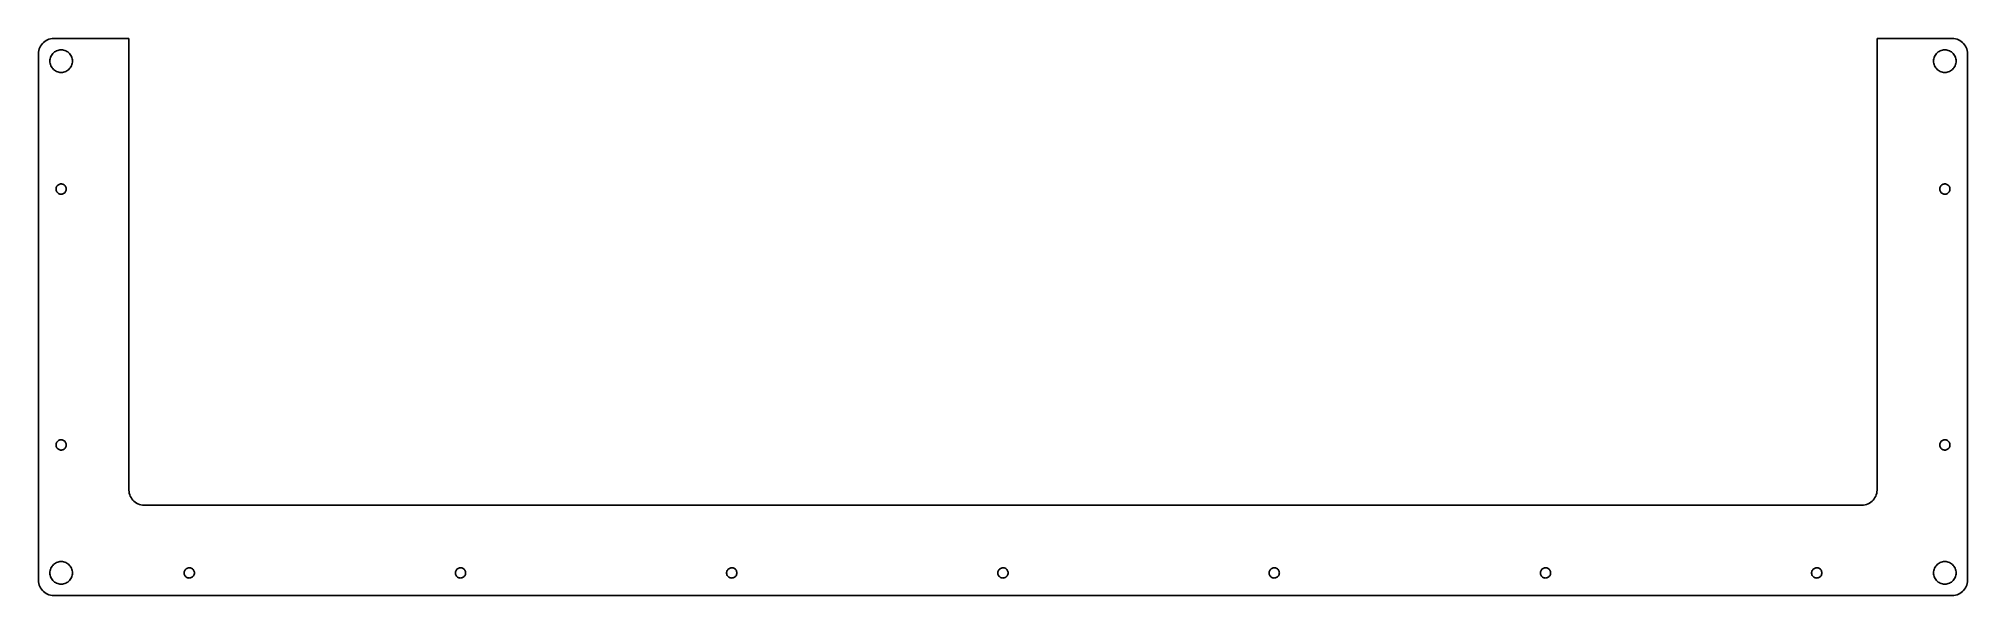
# Model space of a CAD drawing. Header units: metres. Extents: x -320 to 320, y -92 to 92.
import ezdxf

# ---------------------------------------------------------------- set-up
doc = ezdxf.new("R2010")
doc.units = ezdxf.units.M

msp = doc.modelspace()

# ---------------------------------------------------------------- linework, layer by layer
for p, q in [((-319.33, 90), (-319.568, 89.5337)), ((-319.045, 90.4389), (-319.33, 90)), ((-318.716, 90.8457), (-319.045, 90.4389)), ((-318.346, 91.2157), (-318.716, 90.8457)), ((-317.939, 91.5451), (-318.346, 91.2157)), ((-317.5, 91.8301), (-317.939, 91.5451)), ((-317.034, 92.0677), (-317.5, 91.8301)), ((-316.545, 92.2553), (-317.034, 92.0677)), ((-316.04, 92.3907), (-316.545, 92.2553)), ((-315.523, 92.4726), (-316.04, 92.3907)), ((-315, 92.5), (-315.523, 92.4726)), ((-290, 92.5), (-315, 92.5)), ((-290, -57.5), (-290, 92.5)), ((315, 92.5), (290, 92.5)), ((290, 92.5), (290, -57.5)), ((315.523, 92.4726), (315, 92.5)), ((316.04, 92.3907), (315.523, 92.4726)), ((316.545, 92.2553), (316.04, 92.3907)), ((317.034, 92.0677), (316.545, 92.2553)), ((317.5, 91.8301), (317.034, 92.0677)), ((317.939, 91.5451), (317.5, 91.8301)), ((318.346, 91.2157), (317.939, 91.5451)), ((318.716, 90.8457), (318.346, 91.2157)), ((319.045, 90.4389), (318.716, 90.8457)), ((319.33, 90), (319.045, 90.4389)), ((319.568, 89.5337), (319.33, 90)), ((-319.973, 88.0226), (-320, 87.5)), ((-320, 87.5), (-320, -87.5)), ((-319.891, 88.5396), (-319.973, 88.0226)), ((-319.755, 89.0451), (-319.891, 88.5396)), ((-319.568, 89.5337), (-319.755, 89.0451)), ((-316.25, 85), (-316.229, 85.392)), ((-316.229, 84.608), (-316.25, 85)), ((-316.229, 85.392), (-316.168, 85.7797)), ((-316.168, 84.2203), (-316.229, 84.608)), ((-316.168, 85.7797), (-316.066, 86.1588)), ((-316.066, 83.8412), (-316.168, 84.2203)), ((-316.066, 86.1588), (-315.926, 86.5253)), ((-315.926, 83.4747), (-316.066, 83.8412)), ((-315.926, 86.5253), (-315.748, 86.875)), ((-315.748, 83.125), (-315.926, 83.4747)), ((-315.748, 86.875), (-315.534, 87.2042)), ((-315.534, 87.2042), (-315.287, 87.5092)), ((-315.287, 87.5092), (-315.009, 87.7868)), ((-315.009, 87.7868), (-314.704, 88.0338)), ((-314.704, 88.0338), (-314.375, 88.2476)), ((-314.375, 88.2476), (-314.025, 88.4258)), ((-314.025, 88.4258), (-313.659, 88.5665)), ((-313.659, 88.5665), (-313.28, 88.668)), ((-313.28, 88.668), (-312.892, 88.7294)), ((-312.892, 88.7294), (-312.5, 88.75)), ((-312.5, 88.75), (-312.108, 88.7294)), ((-312.108, 88.7294), (-311.72, 88.668)), ((-311.72, 88.668), (-311.341, 88.5665)), ((-311.341, 88.5665), (-310.975, 88.4258)), ((-310.975, 88.4258), (-310.625, 88.2476)), ((-310.625, 88.2476), (-310.296, 88.0338)), ((-310.296, 88.0338), (-309.991, 87.7868)), ((-309.991, 87.7868), (-309.713, 87.5092)), ((-309.713, 87.5092), (-309.466, 87.2042)), ((-309.466, 87.2042), (-309.252, 86.875)), ((-309.252, 86.875), (-309.074, 86.5253)), ((-309.074, 83.4747), (-309.252, 83.125)), ((-309.074, 86.5253), (-308.934, 86.1588)), ((-308.934, 83.8412), (-309.074, 83.4747)), ((-308.934, 86.1588), (-308.832, 85.7797)), ((-308.832, 84.2203), (-308.934, 83.8412)), ((-308.832, 85.7797), (-308.771, 85.392)), ((-308.771, 84.608), (-308.832, 84.2203)), ((-308.771, 85.392), (-308.75, 85)), ((-308.75, 85), (-308.771, 84.608)), ((308.75, 85), (308.771, 85.392)), ((308.771, 84.608), (308.75, 85)), ((308.771, 85.392), (308.832, 85.7797)), ((308.832, 84.2203), (308.771, 84.608)), ((308.832, 85.7797), (308.934, 86.1588)), ((308.934, 83.8412), (308.832, 84.2203)), ((308.934, 86.1588), (309.074, 86.5253)), ((309.074, 83.4747), (308.934, 83.8412)), ((309.074, 86.5253), (309.252, 86.875)), ((309.252, 83.125), (309.074, 83.4747)), ((309.252, 86.875), (309.466, 87.2042)), ((309.466, 87.2042), (309.713, 87.5092)), ((309.713, 87.5092), (309.991, 87.7868)), ((309.991, 87.7868), (310.296, 88.0338)), ((310.296, 88.0338), (310.625, 88.2476)), ((310.625, 88.2476), (310.975, 88.4258)), ((310.975, 88.4258), (311.341, 88.5665)), ((311.341, 88.5665), (311.72, 88.668)), ((311.72, 88.668), (312.108, 88.7294)), ((312.108, 88.7294), (312.5, 88.75)), ((312.5, 88.75), (312.892, 88.7294)), ((312.892, 88.7294), (313.28, 88.668)), ((313.28, 88.668), (313.659, 88.5665)), ((313.659, 88.5665), (314.025, 88.4258)), ((314.025, 88.4258), (314.375, 88.2476)), ((314.375, 88.2476), (314.704, 88.0338)), ((314.704, 88.0338), (315.009, 87.7868)), ((315.009, 87.7868), (315.287, 87.5092)), ((315.287, 87.5092), (315.534, 87.2042)), ((315.534, 87.2042), (315.748, 86.875)), ((315.748, 86.875), (315.926, 86.5253)), ((315.926, 83.4747), (315.748, 83.125)), ((315.926, 86.5253), (316.066, 86.1588)), ((316.066, 83.8412), (315.926, 83.4747)), ((316.066, 86.1588), (316.168, 85.7797)), ((316.168, 84.2203), (316.066, 83.8412)), ((316.168, 85.7797), (316.229, 85.392)), ((316.229, 84.608), (316.168, 84.2203)), ((316.229, 85.392), (316.25, 85)), ((316.25, 85), (316.229, 84.608)), ((319.755, 89.0451), (319.568, 89.5337)), ((319.891, 88.5396), (319.755, 89.0451)), ((319.973, 88.0226), (319.891, 88.5396)), ((320, 87.5), (319.973, 88.0226)), ((320, -87.5), (320, 87.5)), ((-315.534, 82.7958), (-315.748, 83.125)), ((-315.287, 82.4908), (-315.534, 82.7958)), ((-315.009, 82.2132), (-315.287, 82.4908)), ((-314.704, 81.9662), (-315.009, 82.2132)), ((-314.375, 81.7524), (-314.704, 81.9662)), ((-314.025, 81.5742), (-314.375, 81.7524)), ((-313.659, 81.4335), (-314.025, 81.5742)), ((-313.28, 81.3319), (-313.659, 81.4335)), ((-312.892, 81.2705), (-313.28, 81.3319)), ((-312.5, 81.25), (-312.892, 81.2705)), ((-312.108, 81.2705), (-312.5, 81.25)), ((-311.72, 81.3319), (-312.108, 81.2705)), ((-311.341, 81.4335), (-311.72, 81.3319)), ((-310.975, 81.5742), (-311.341, 81.4335)), ((-310.625, 81.7524), (-310.975, 81.5742)), ((-310.296, 81.9662), (-310.625, 81.7524)), ((-309.991, 82.2132), (-310.296, 81.9662)), ((-309.713, 82.4908), (-309.991, 82.2132)), ((-309.466, 82.7958), (-309.713, 82.4908)), ((-309.252, 83.125), (-309.466, 82.7958)), ((309.466, 82.7958), (309.252, 83.125)), ((309.713, 82.4908), (309.466, 82.7958)), ((309.991, 82.2132), (309.713, 82.4908)), ((310.296, 81.9662), (309.991, 82.2132)), ((310.625, 81.7524), (310.296, 81.9662)), ((310.975, 81.5742), (310.625, 81.7524)), ((311.341, 81.4335), (310.975, 81.5742)), ((311.72, 81.3319), (311.341, 81.4335)), ((312.108, 81.2705), (311.72, 81.3319)), ((312.5, 81.25), (312.108, 81.2705)), ((312.892, 81.2705), (312.5, 81.25)), ((313.28, 81.3319), (312.892, 81.2705)), ((313.659, 81.4335), (313.28, 81.3319)), ((314.025, 81.5742), (313.659, 81.4335)), ((314.375, 81.7524), (314.025, 81.5742)), ((314.704, 81.9662), (314.375, 81.7524)), ((315.009, 82.2132), (314.704, 81.9662)), ((315.287, 82.4908), (315.009, 82.2132)), ((315.534, 82.7958), (315.287, 82.4908)), ((315.748, 83.125), (315.534, 82.7958)), ((-314.2, 42.5), (-314.182, 42.7475)), ((-314.182, 42.2525), (-314.2, 42.5)), ((-314.182, 42.7475), (-314.128, 42.9898)), ((-314.128, 42.0102), (-314.182, 42.2525)), ((-314.128, 42.9898), (-314.039, 43.2216)), ((-314.039, 41.7784), (-314.128, 42.0102)), ((-314.039, 43.2216), (-313.918, 43.438)), ((-313.918, 41.562), (-314.039, 41.7784)), ((-313.918, 43.438), (-313.766, 43.6344)), ((-313.766, 41.3656), (-313.918, 41.562)), ((-313.766, 43.6344), (-313.587, 43.8067)), ((-313.587, 41.1933), (-313.766, 41.3656)), ((-313.587, 43.8067), (-313.386, 43.9511)), ((-313.386, 41.0489), (-313.587, 41.1933)), ((-313.386, 43.9511), (-313.165, 44.0646)), ((-313.165, 40.9354), (-313.386, 41.0489)), ((-313.165, 44.0646), (-312.93, 44.1447)), ((-312.93, 40.8553), (-313.165, 40.9354)), ((-312.93, 44.1447), (-312.686, 44.1898)), ((-312.686, 40.8102), (-312.93, 40.8553)), ((-312.686, 44.1898), (-312.438, 44.1989)), ((-312.438, 40.8011), (-312.686, 40.8102)), ((-312.438, 44.1989), (-312.191, 44.1717)), ((-312.191, 40.8283), (-312.438, 40.8011)), ((-312.191, 44.1717), (-311.951, 44.1089)), ((-311.951, 40.8911), (-312.191, 40.8283)), ((-311.951, 44.1089), (-311.723, 44.0119)), ((-311.723, 40.9881), (-311.951, 40.8911)), ((-311.723, 44.0119), (-311.511, 43.8826)), ((-311.511, 41.1174), (-311.723, 40.9881)), ((-311.511, 43.8826), (-311.32, 43.7238)), ((-311.32, 41.2762), (-311.511, 41.1174)), ((-311.32, 43.7238), (-311.154, 43.539)), ((-311.154, 41.461), (-311.32, 41.2762)), ((-311.154, 43.539), (-311.018, 43.332)), ((-311.018, 41.668), (-311.154, 41.461)), ((-311.018, 43.332), (-310.912, 43.1073)), ((-310.912, 41.8927), (-311.018, 41.668)), ((-310.912, 43.1073), (-310.841, 42.8696)), ((-310.841, 42.1304), (-310.912, 41.8927)), ((-310.841, 42.8696), (-310.805, 42.6241)), ((-310.805, 42.3759), (-310.841, 42.1304)), ((-310.805, 42.6241), (-310.805, 42.3759)), ((310.805, 42.6241), (310.841, 42.8696)), ((310.805, 42.3759), (310.805, 42.6241)), ((310.841, 42.1304), (310.805, 42.3759)), ((310.841, 42.8696), (310.912, 43.1073)), ((310.912, 41.8927), (310.841, 42.1304)), ((310.912, 43.1073), (311.018, 43.332)), ((311.018, 41.668), (310.912, 41.8927)), ((311.018, 43.332), (311.154, 43.539)), ((311.154, 41.461), (311.018, 41.668)), ((311.154, 43.539), (311.32, 43.7238)), ((311.32, 41.2762), (311.154, 41.461)), ((311.32, 43.7238), (311.511, 43.8826)), ((311.511, 41.1174), (311.32, 41.2762)), ((311.511, 43.8826), (311.723, 44.0119)), ((311.723, 40.9881), (311.511, 41.1174)), ((311.723, 44.0119), (311.951, 44.1089)), ((311.951, 40.8911), (311.723, 40.9881)), ((311.951, 44.1089), (312.191, 44.1717)), ((312.191, 40.8283), (311.951, 40.8911)), ((312.191, 44.1717), (312.438, 44.1989)), ((312.438, 40.8011), (312.191, 40.8283)), ((312.438, 44.1989), (312.686, 44.1898)), ((312.686, 40.8102), (312.438, 40.8011)), ((312.686, 44.1898), (312.93, 44.1447)), ((312.93, 40.8553), (312.686, 40.8102)), ((312.93, 44.1447), (313.165, 44.0646)), ((313.165, 40.9354), (312.93, 40.8553)), ((313.165, 44.0646), (313.386, 43.9511)), ((313.386, 41.0489), (313.165, 40.9354)), ((313.386, 43.9511), (313.587, 43.8067)), ((313.587, 41.1933), (313.386, 41.0489)), ((313.587, 43.8067), (313.766, 43.6344)), ((313.766, 41.3656), (313.587, 41.1933)), ((313.766, 43.6344), (313.918, 43.438)), ((313.918, 41.562), (313.766, 41.3656)), ((313.918, 43.438), (314.039, 43.2216)), ((314.039, 41.7784), (313.918, 41.562)), ((314.039, 43.2216), (314.128, 42.9898)), ((314.128, 42.0102), (314.039, 41.7784)), ((314.128, 42.9898), (314.182, 42.7475)), ((314.182, 42.2525), (314.128, 42.0102)), ((314.182, 42.7475), (314.2, 42.5)), ((314.2, 42.5), (314.182, 42.2525)), ((-314.2, -42.5), (-314.182, -42.2525)), ((-314.182, -42.7475), (-314.2, -42.5)), ((-314.182, -42.2525), (-314.128, -42.0102)), ((-314.128, -42.9898), (-314.182, -42.7475)), ((-314.128, -42.0102), (-314.039, -41.7784)), ((-314.039, -43.2216), (-314.128, -42.9898)), ((-314.039, -41.7784), (-313.918, -41.562)), ((-313.918, -43.438), (-314.039, -43.2216)), ((-313.918, -41.562), (-313.766, -41.3656)), ((-313.766, -43.6344), (-313.918, -43.438)), ((-313.766, -41.3656), (-313.587, -41.1933)), ((-313.587, -43.8067), (-313.766, -43.6344)), ((-313.587, -41.1933), (-313.386, -41.0489)), ((-313.386, -43.9511), (-313.587, -43.8067)), ((-313.386, -41.0489), (-313.165, -40.9354)), ((-313.165, -44.0646), (-313.386, -43.9511)), ((-313.165, -40.9354), (-312.93, -40.8553)), ((-312.93, -44.1447), (-313.165, -44.0646)), ((-312.93, -40.8553), (-312.686, -40.8102)), ((-312.686, -44.1898), (-312.93, -44.1447)), ((-312.686, -40.8102), (-312.438, -40.8011)), ((-312.438, -44.1989), (-312.686, -44.1898)), ((-312.438, -40.8011), (-312.191, -40.8283)), ((-312.191, -44.1717), (-312.438, -44.1989)), ((-312.191, -40.8283), (-311.951, -40.8911)), ((-311.951, -44.1089), (-312.191, -44.1717)), ((-311.951, -40.8911), (-311.723, -40.9881)), ((-311.723, -44.0119), (-311.951, -44.1089)), ((-311.723, -40.9881), (-311.511, -41.1174)), ((-311.511, -43.8826), (-311.723, -44.0119)), ((-311.511, -41.1174), (-311.32, -41.2762)), ((-311.32, -43.7238), (-311.511, -43.8826)), ((-311.32, -41.2762), (-311.154, -41.461)), ((-311.154, -43.539), (-311.32, -43.7238)), ((-311.154, -41.461), (-311.018, -41.668)), ((-311.018, -43.332), (-311.154, -43.539)), ((-311.018, -41.668), (-310.912, -41.8927)), ((-310.912, -43.1073), (-311.018, -43.332)), ((-310.912, -41.8927), (-310.841, -42.1304)), ((-310.841, -42.8696), (-310.912, -43.1073)), ((-310.841, -42.1304), (-310.805, -42.3759)), ((-310.805, -42.6241), (-310.841, -42.8696)), ((-310.805, -42.3759), (-310.805, -42.6241)), ((310.805, -42.3759), (310.841, -42.1304)), ((310.805, -42.6241), (310.805, -42.3759)), ((310.841, -42.8696), (310.805, -42.6241)), ((310.841, -42.1304), (310.912, -41.8927)), ((310.912, -43.1073), (310.841, -42.8696)), ((310.912, -41.8927), (311.018, -41.668)), ((311.018, -43.332), (310.912, -43.1073)), ((311.018, -41.668), (311.154, -41.461)), ((311.154, -43.539), (311.018, -43.332)), ((311.154, -41.461), (311.32, -41.2762)), ((311.32, -43.7238), (311.154, -43.539)), ((311.32, -41.2762), (311.511, -41.1174)), ((311.511, -43.8826), (311.32, -43.7238)), ((311.511, -41.1174), (311.723, -40.9881)), ((311.723, -44.0119), (311.511, -43.8826)), ((311.723, -40.9881), (311.951, -40.8911)), ((311.951, -44.1089), (311.723, -44.0119)), ((311.951, -40.8911), (312.191, -40.8283)), ((312.191, -44.1717), (311.951, -44.1089)), ((312.191, -40.8283), (312.438, -40.8011)), ((312.438, -44.1989), (312.191, -44.1717)), ((312.438, -40.8011), (312.686, -40.8102)), ((312.686, -44.1898), (312.438, -44.1989)), ((312.686, -40.8102), (312.93, -40.8553)), ((312.93, -44.1447), (312.686, -44.1898)), ((312.93, -40.8553), (313.165, -40.9354)), ((313.165, -44.0646), (312.93, -44.1447)), ((313.165, -40.9354), (313.386, -41.0489)), ((313.386, -43.9511), (313.165, -44.0646)), ((313.386, -41.0489), (313.587, -41.1933)), ((313.587, -43.8067), (313.386, -43.9511)), ((313.587, -41.1933), (313.766, -41.3656)), ((313.766, -43.6344), (313.587, -43.8067)), ((313.766, -41.3656), (313.918, -41.562)), ((313.918, -43.438), (313.766, -43.6344)), ((313.918, -41.562), (314.039, -41.7784)), ((314.039, -43.2216), (313.918, -43.438)), ((314.039, -41.7784), (314.128, -42.0102)), ((314.128, -42.9898), (314.039, -43.2216)), ((314.128, -42.0102), (314.182, -42.2525)), ((314.182, -42.7475), (314.128, -42.9898)), ((314.182, -42.2525), (314.2, -42.5)), ((314.2, -42.5), (314.182, -42.7475)), ((-289.973, -58.0226), (-290, -57.5)), ((290, -57.5), (289.973, -58.0226)), ((-289.891, -58.5396), (-289.973, -58.0226)), ((-289.755, -59.0451), (-289.891, -58.5396)), ((-289.568, -59.5337), (-289.755, -59.0451)), ((-289.33, -60), (-289.568, -59.5337)), ((-289.045, -60.4389), (-289.33, -60)), ((-288.716, -60.8457), (-289.045, -60.4389)), ((-288.346, -61.2157), (-288.716, -60.8457)), ((-287.939, -61.5451), (-288.346, -61.2157)), ((-287.5, -61.8301), (-287.939, -61.5451)), ((-287.034, -62.0677), (-287.5, -61.8301)), ((-286.545, -62.2553), (-287.034, -62.0677)), ((-286.04, -62.3907), (-286.545, -62.2553)), ((-285.523, -62.4726), (-286.04, -62.3907)), ((-285, -62.5), (-285.523, -62.4726)), ((285, -62.5), (-285, -62.5)), ((285.523, -62.4726), (285, -62.5)), ((286.04, -62.3907), (285.523, -62.4726)), ((286.545, -62.2553), (286.04, -62.3907)), ((287.034, -62.0677), (286.545, -62.2553)), ((287.5, -61.8301), (287.034, -62.0677)), ((287.939, -61.5451), (287.5, -61.8301)), ((288.346, -61.2157), (287.939, -61.5451)), ((288.716, -60.8457), (288.346, -61.2157)), ((289.045, -60.4389), (288.716, -60.8457)), ((289.33, -60), (289.045, -60.4389)), ((289.568, -59.5337), (289.33, -60)), ((289.755, -59.0451), (289.568, -59.5337)), ((289.891, -58.5396), (289.755, -59.0451)), ((289.973, -58.0226), (289.891, -58.5396)), ((-315.926, -83.4747), (-315.748, -83.125)), ((-315.748, -83.125), (-315.534, -82.7958)), ((-315.534, -82.7958), (-315.287, -82.4908)), ((-315.287, -82.4908), (-315.009, -82.2132)), ((-315.009, -82.2132), (-314.704, -81.9662)), ((-314.704, -81.9662), (-314.375, -81.7524)), ((-314.375, -81.7524), (-314.025, -81.5742)), ((-314.025, -81.5742), (-313.659, -81.4335)), ((-313.659, -81.4335), (-313.28, -81.3319)), ((-313.28, -81.3319), (-312.892, -81.2705)), ((-312.892, -81.2705), (-312.5, -81.25)), ((-312.5, -81.25), (-312.108, -81.2705)), ((-312.108, -81.2705), (-311.72, -81.3319)), ((-311.72, -81.3319), (-311.341, -81.4335)), ((-311.341, -81.4335), (-310.975, -81.5742)), ((-310.975, -81.5742), (-310.625, -81.7524)), ((-310.625, -81.7524), (-310.296, -81.9662)), ((-310.296, -81.9662), (-309.991, -82.2132)), ((-309.991, -82.2132), (-309.713, -82.4908)), ((-309.713, -82.4908), (-309.466, -82.7958)), ((-309.466, -82.7958), (-309.252, -83.125)), ((-309.252, -83.125), (-309.074, -83.4747)), ((309.074, -83.4747), (309.252, -83.125)), ((309.252, -83.125), (309.466, -82.7958)), ((309.466, -82.7958), (309.713, -82.4908)), ((309.713, -82.4908), (309.991, -82.2132)), ((309.991, -82.2132), (310.296, -81.9662)), ((310.296, -81.9662), (310.625, -81.7524)), ((310.625, -81.7524), (310.975, -81.5742)), ((310.975, -81.5742), (311.341, -81.4335)), ((311.341, -81.4335), (311.72, -81.3319)), ((311.72, -81.3319), (312.108, -81.2705)), ((312.108, -81.2705), (312.5, -81.25)), ((312.5, -81.25), (312.892, -81.2705)), ((312.892, -81.2705), (313.28, -81.3319)), ((313.28, -81.3319), (313.659, -81.4335)), ((313.659, -81.4335), (314.025, -81.5742)), ((314.025, -81.5742), (314.375, -81.7524)), ((314.375, -81.7524), (314.704, -81.9662)), ((314.704, -81.9662), (315.009, -82.2132)), ((315.009, -82.2132), (315.287, -82.4908)), ((315.287, -82.4908), (315.534, -82.7958)), ((315.534, -82.7958), (315.748, -83.125)), ((315.748, -83.125), (315.926, -83.4747)), ((-320, -87.5), (-319.973, -88.0226)), ((-319.973, -88.0226), (-319.891, -88.5396)), ((-319.891, -88.5396), (-319.755, -89.0451)), ((-319.755, -89.0451), (-319.568, -89.5337)), ((-319.568, -89.5337), (-319.33, -90)), ((-316.25, -85), (-316.229, -84.608)), ((-316.229, -85.392), (-316.25, -85)), ((-316.229, -84.608), (-316.168, -84.2203)), ((-316.168, -85.7797), (-316.229, -85.392)), ((-316.168, -84.2203), (-316.066, -83.8412)), ((-316.066, -86.1588), (-316.168, -85.7797)), ((-316.066, -83.8412), (-315.926, -83.4747)), ((-315.926, -86.5253), (-316.066, -86.1588)), ((-315.748, -86.875), (-315.926, -86.5253)), ((-315.534, -87.2042), (-315.748, -86.875)), ((-315.287, -87.5092), (-315.534, -87.2042)), ((-315.009, -87.7868), (-315.287, -87.5092)), ((-314.704, -88.0338), (-315.009, -87.7868)), ((-314.375, -88.2476), (-314.704, -88.0338)), ((-314.025, -88.4258), (-314.375, -88.2476)), ((-313.659, -88.5665), (-314.025, -88.4258)), ((-313.28, -88.668), (-313.659, -88.5665)), ((-312.892, -88.7294), (-313.28, -88.668)), ((-312.5, -88.75), (-312.892, -88.7294)), ((-312.108, -88.7294), (-312.5, -88.75)), ((-311.72, -88.668), (-312.108, -88.7294)), ((-311.341, -88.5665), (-311.72, -88.668)), ((-310.975, -88.4258), (-311.341, -88.5665)), ((-310.625, -88.2476), (-310.975, -88.4258)), ((-310.296, -88.0338), (-310.625, -88.2476)), ((-309.991, -87.7868), (-310.296, -88.0338)), ((-309.713, -87.5092), (-309.991, -87.7868)), ((-309.466, -87.2042), (-309.713, -87.5092)), ((-309.252, -86.875), (-309.466, -87.2042)), ((-309.074, -86.5253), (-309.252, -86.875)), ((-309.074, -83.4747), (-308.934, -83.8412)), ((-308.934, -86.1588), (-309.074, -86.5253)), ((-308.934, -83.8412), (-308.832, -84.2203)), ((-308.832, -85.7797), (-308.934, -86.1588)), ((-308.832, -84.2203), (-308.771, -84.608)), ((-308.771, -85.392), (-308.832, -85.7797)), ((-308.771, -84.608), (-308.75, -85)), ((-308.75, -85), (-308.771, -85.392)), ((-271.695, -84.8759), (-271.659, -84.6304)), ((-271.695, -85.1241), (-271.695, -84.8759)), ((-271.659, -85.3696), (-271.695, -85.1241)), ((-271.659, -84.6304), (-271.588, -84.3927)), ((-271.588, -85.6073), (-271.659, -85.3696)), ((-271.588, -84.3927), (-271.482, -84.168)), ((-271.482, -85.832), (-271.588, -85.6073)), ((-271.482, -84.168), (-271.346, -83.961)), ((-271.346, -86.039), (-271.482, -85.832)), ((-271.346, -83.961), (-271.18, -83.7762)), ((-271.18, -86.2238), (-271.346, -86.039)), ((-271.18, -83.7762), (-270.989, -83.6174)), ((-270.989, -86.3826), (-271.18, -86.2238)), ((-270.989, -83.6174), (-270.777, -83.4881)), ((-270.777, -86.5119), (-270.989, -86.3826)), ((-270.777, -83.4881), (-270.549, -83.3911)), ((-270.549, -86.6089), (-270.777, -86.5119)), ((-270.549, -83.3911), (-270.309, -83.3283)), ((-270.309, -86.6717), (-270.549, -86.6089)), ((-270.309, -83.3283), (-270.062, -83.3011)), ((-270.062, -86.6989), (-270.309, -86.6717)), ((-270.062, -83.3011), (-269.814, -83.3102)), ((-269.814, -86.6898), (-270.062, -86.6989)), ((-269.814, -83.3102), (-269.57, -83.3553)), ((-269.57, -86.6447), (-269.814, -86.6898)), ((-269.57, -83.3553), (-269.335, -83.4354)), ((-269.335, -86.5646), (-269.57, -86.6447)), ((-269.335, -83.4354), (-269.114, -83.5489)), ((-269.114, -86.4511), (-269.335, -86.5646)), ((-269.114, -83.5489), (-268.913, -83.6933)), ((-268.913, -86.3067), (-269.114, -86.4511)), ((-268.913, -83.6933), (-268.734, -83.8656)), ((-268.734, -86.1344), (-268.913, -86.3067)), ((-268.734, -83.8656), (-268.582, -84.062)), ((-268.582, -85.938), (-268.734, -86.1344)), ((-268.582, -84.062), (-268.461, -84.2784)), ((-268.461, -85.7216), (-268.582, -85.938)), ((-268.461, -84.2784), (-268.372, -84.5102)), ((-268.372, -85.4898), (-268.461, -85.7216)), ((-268.372, -84.5102), (-268.318, -84.7525)), ((-268.318, -85.2475), (-268.372, -85.4898)), ((-268.318, -84.7525), (-268.3, -85)), ((-268.3, -85), (-268.318, -85.2475)), ((-181.695, -84.8759), (-181.659, -84.6304)), ((-181.695, -85.1241), (-181.695, -84.8759)), ((-181.659, -85.3696), (-181.695, -85.1241)), ((-181.659, -84.6304), (-181.588, -84.3927)), ((-181.588, -85.6073), (-181.659, -85.3696)), ((-181.588, -84.3927), (-181.482, -84.168)), ((-181.482, -85.832), (-181.588, -85.6073)), ((-181.482, -84.168), (-181.346, -83.961)), ((-181.346, -86.039), (-181.482, -85.832)), ((-181.346, -83.961), (-181.18, -83.7762)), ((-181.18, -86.2238), (-181.346, -86.039)), ((-181.18, -83.7762), (-180.989, -83.6174)), ((-180.989, -86.3826), (-181.18, -86.2238)), ((-180.989, -83.6174), (-180.777, -83.4881)), ((-180.777, -86.5119), (-180.989, -86.3826)), ((-180.777, -83.4881), (-180.549, -83.3911)), ((-180.549, -86.6089), (-180.777, -86.5119)), ((-180.549, -83.3911), (-180.309, -83.3283)), ((-180.309, -86.6717), (-180.549, -86.6089)), ((-180.309, -83.3283), (-180.062, -83.3011)), ((-180.062, -86.6989), (-180.309, -86.6717)), ((-180.062, -83.3011), (-179.814, -83.3102)), ((-179.814, -86.6898), (-180.062, -86.6989)), ((-179.814, -83.3102), (-179.57, -83.3553)), ((-179.57, -86.6447), (-179.814, -86.6898)), ((-179.57, -83.3553), (-179.335, -83.4354)), ((-179.335, -86.5646), (-179.57, -86.6447)), ((-179.335, -83.4354), (-179.114, -83.5489)), ((-179.114, -86.4511), (-179.335, -86.5646)), ((-179.114, -83.5489), (-178.913, -83.6933)), ((-178.913, -86.3067), (-179.114, -86.4511)), ((-178.913, -83.6933), (-178.734, -83.8656)), ((-178.734, -86.1344), (-178.913, -86.3067)), ((-178.734, -83.8656), (-178.582, -84.062)), ((-178.582, -85.938), (-178.734, -86.1344)), ((-178.582, -84.062), (-178.461, -84.2784)), ((-178.461, -85.7216), (-178.582, -85.938)), ((-178.461, -84.2784), (-178.372, -84.5102)), ((-178.372, -85.4898), (-178.461, -85.7216)), ((-178.372, -84.5102), (-178.318, -84.7525)), ((-178.318, -85.2475), (-178.372, -85.4898)), ((-178.318, -84.7525), (-178.3, -85)), ((-178.3, -85), (-178.318, -85.2475)), ((-91.6955, -84.8759), (-91.6593, -84.6304)), ((-91.6955, -85.1241), (-91.6955, -84.8759)), ((-91.6593, -85.3696), (-91.6955, -85.1241)), ((-91.6593, -84.6304), (-91.5878, -84.3927)), ((-91.5878, -85.6073), (-91.6593, -85.3696)), ((-91.5878, -84.3927), (-91.4825, -84.168)), ((-91.4825, -85.832), (-91.5878, -85.6073)), ((-91.4825, -84.168), (-91.3455, -83.961)), ((-91.3455, -86.039), (-91.4825, -85.832)), ((-91.3455, -83.961), (-91.1799, -83.7762)), ((-91.1799, -86.2238), (-91.3455, -86.039)), ((-91.1799, -83.7762), (-90.9892, -83.6174)), ((-90.9892, -86.3826), (-91.1799, -86.2238)), ((-90.9892, -83.6174), (-90.7773, -83.4881)), ((-90.7773, -86.5119), (-90.9892, -86.3826)), ((-90.7773, -83.4881), (-90.5489, -83.3911)), ((-90.5489, -86.6089), (-90.7773, -86.5119)), ((-90.5489, -83.3911), (-90.3088, -83.3283)), ((-90.3088, -86.6717), (-90.5489, -86.6089)), ((-90.3088, -83.3283), (-90.0621, -83.3011)), ((-90.0621, -86.6989), (-90.3088, -86.6717)), ((-90.0621, -83.3011), (-89.8141, -83.3102)), ((-89.8141, -86.6898), (-90.0621, -86.6989)), ((-89.8141, -83.3102), (-89.57, -83.3553)), ((-89.57, -86.6447), (-89.8141, -86.6898)), ((-89.57, -83.3553), (-89.3351, -83.4354)), ((-89.3351, -86.5646), (-89.57, -86.6447)), ((-89.3351, -83.4354), (-89.1144, -83.5489)), ((-89.1144, -86.4511), (-89.3351, -86.5646)), ((-89.1144, -83.5489), (-88.9126, -83.6933)), ((-88.9126, -86.3067), (-89.1144, -86.4511)), ((-88.9126, -83.6933), (-88.7339, -83.8656)), ((-88.7339, -86.1344), (-88.9126, -86.3067)), ((-88.7339, -83.8656), (-88.5822, -84.062)), ((-88.5822, -85.938), (-88.7339, -86.1344)), ((-88.5822, -84.062), (-88.4607, -84.2784)), ((-88.4607, -85.7216), (-88.5822, -85.938)), ((-88.4607, -84.2784), (-88.3721, -84.5102)), ((-88.3721, -85.4898), (-88.4607, -85.7216)), ((-88.3721, -84.5102), (-88.3181, -84.7525)), ((-88.3181, -85.2475), (-88.3721, -85.4898)), ((-88.3181, -84.7525), (-88.3, -85)), ((-88.3, -85), (-88.3181, -85.2475)), ((-1.69545, -84.8759), (-1.65932, -84.6304)), ((-1.69545, -85.1241), (-1.69545, -84.8759)), ((-1.65932, -85.3696), (-1.69545, -85.1241)), ((-1.65932, -84.6304), (-1.58781, -84.3927)), ((-1.58781, -85.6073), (-1.65932, -85.3696)), ((-1.58781, -84.3927), (-1.48248, -84.168)), ((-1.48248, -85.832), (-1.58781, -85.6073)), ((-1.48248, -84.168), (-1.34554, -83.961)), ((-1.34554, -86.039), (-1.48248, -85.832)), ((-1.34554, -83.961), (-1.17992, -83.7762)), ((-1.17992, -86.2238), (-1.34554, -86.039)), ((-1.17992, -83.7762), (-0.98915, -83.6174)), ((-0.98915, -86.3826), (-1.17992, -86.2238)), ((-0.98915, -83.6174), (-0.7773, -83.4881)), ((-0.7773, -86.5119), (-0.98915, -86.3826)), ((-0.7773, -83.4881), (-0.54889, -83.3911)), ((-0.54889, -86.6089), (-0.7773, -86.5119)), ((-0.54889, -83.3911), (-0.30878, -83.3283)), ((-0.30878, -86.6717), (-0.54889, -86.6089)), ((-0.30878, -83.3283), (-0.06207, -83.3011)), ((-0.06207, -86.6989), (-0.30878, -86.6717)), ((-0.06207, -83.3011), (0.18593, -83.3102)), ((0.18593, -86.6898), (-0.06207, -86.6989)), ((0.18593, -83.3102), (0.42998, -83.3553)), ((0.42998, -86.6447), (0.18593, -86.6898)), ((0.42998, -83.3553), (0.66487, -83.4354)), ((0.66487, -86.5646), (0.42998, -86.6447)), ((0.66487, -83.4354), (0.88559, -83.5489)), ((0.88559, -86.4511), (0.66487, -86.5646)), ((0.88559, -83.5489), (1.08743, -83.6933)), ((1.08743, -86.3067), (0.88559, -86.4511)), ((1.08743, -83.6933), (1.2661, -83.8656)), ((1.2661, -86.1344), (1.08743, -86.3067)), ((1.2661, -83.8656), (1.41779, -84.062)), ((1.41779, -85.938), (1.2661, -86.1344)), ((1.41779, -84.062), (1.53926, -84.2784)), ((1.53926, -85.7216), (1.41779, -85.938)), ((1.53926, -84.2784), (1.62791, -84.5102)), ((1.62791, -85.4898), (1.53926, -85.7216)), ((1.62791, -84.5102), (1.68187, -84.7525)), ((1.68187, -85.2475), (1.62791, -85.4898)), ((1.68187, -84.7525), (1.7, -85)), ((1.7, -85), (1.68187, -85.2475)), ((88.3045, -84.8759), (88.3407, -84.6304)), ((88.3045, -85.1241), (88.3045, -84.8759)), ((88.3407, -85.3696), (88.3045, -85.1241)), ((88.3407, -84.6304), (88.4122, -84.3927)), ((88.4122, -85.6073), (88.3407, -85.3696)), ((88.4122, -84.3927), (88.5175, -84.168)), ((88.5175, -85.832), (88.4122, -85.6073)), ((88.5175, -84.168), (88.6544, -83.961)), ((88.6544, -86.039), (88.5175, -85.832)), ((88.6544, -83.961), (88.8201, -83.7762)), ((88.8201, -86.2238), (88.6544, -86.039)), ((88.8201, -83.7762), (89.0108, -83.6174)), ((89.0108, -86.3826), (88.8201, -86.2238)), ((89.0108, -83.6174), (89.2227, -83.4881)), ((89.2227, -86.5119), (89.0108, -86.3826)), ((89.2227, -83.4881), (89.4511, -83.3911)), ((89.4511, -86.6089), (89.2227, -86.5119)), ((89.4511, -83.3911), (89.6912, -83.3283)), ((89.6912, -86.6717), (89.4511, -86.6089)), ((89.6912, -83.3283), (89.9379, -83.3011)), ((89.9379, -86.6989), (89.6912, -86.6717)), ((89.9379, -83.3011), (90.1859, -83.3102)), ((90.1859, -86.6898), (89.9379, -86.6989)), ((90.1859, -83.3102), (90.43, -83.3553)), ((90.43, -86.6447), (90.1859, -86.6898)), ((90.43, -83.3553), (90.6649, -83.4354)), ((90.6649, -86.5646), (90.43, -86.6447)), ((90.6649, -83.4354), (90.8856, -83.5489)), ((90.8856, -86.4511), (90.6649, -86.5646)), ((90.8856, -83.5489), (91.0874, -83.6933)), ((91.0874, -86.3067), (90.8856, -86.4511)), ((91.0874, -83.6933), (91.2661, -83.8656)), ((91.2661, -86.1344), (91.0874, -86.3067)), ((91.2661, -83.8656), (91.4178, -84.062)), ((91.4178, -85.938), (91.2661, -86.1344)), ((91.4178, -84.062), (91.5393, -84.2784)), ((91.5393, -85.7216), (91.4178, -85.938)), ((91.5393, -84.2784), (91.6279, -84.5102)), ((91.6279, -85.4898), (91.5393, -85.7216)), ((91.6279, -84.5102), (91.6819, -84.7525)), ((91.6819, -85.2475), (91.6279, -85.4898)), ((91.6819, -84.7525), (91.7, -85)), ((91.7, -85), (91.6819, -85.2475)), ((178.305, -84.8759), (178.341, -84.6304)), ((178.305, -85.1241), (178.305, -84.8759)), ((178.341, -85.3696), (178.305, -85.1241)), ((178.341, -84.6304), (178.412, -84.3927)), ((178.412, -85.6073), (178.341, -85.3696)), ((178.412, -84.3927), (178.518, -84.168)), ((178.518, -85.832), (178.412, -85.6073)), ((178.518, -84.168), (178.654, -83.961)), ((178.654, -86.039), (178.518, -85.832)), ((178.654, -83.961), (178.82, -83.7762)), ((178.82, -86.2238), (178.654, -86.039)), ((178.82, -83.7762), (179.011, -83.6174)), ((179.011, -86.3826), (178.82, -86.2238)), ((179.011, -83.6174), (179.223, -83.4881)), ((179.223, -86.5119), (179.011, -86.3826)), ((179.223, -83.4881), (179.451, -83.3911)), ((179.451, -86.6089), (179.223, -86.5119)), ((179.451, -83.3911), (179.691, -83.3283)), ((179.691, -86.6717), (179.451, -86.6089)), ((179.691, -83.3283), (179.938, -83.3011)), ((179.938, -86.6989), (179.691, -86.6717)), ((179.938, -83.3011), (180.186, -83.3102)), ((180.186, -86.6898), (179.938, -86.6989)), ((180.186, -83.3102), (180.43, -83.3553)), ((180.43, -86.6447), (180.186, -86.6898)), ((180.43, -83.3553), (180.665, -83.4354)), ((180.665, -86.5646), (180.43, -86.6447)), ((180.665, -83.4354), (180.886, -83.5489)), ((180.886, -86.4511), (180.665, -86.5646)), ((180.886, -83.5489), (181.087, -83.6933)), ((181.087, -86.3067), (180.886, -86.4511)), ((181.087, -83.6933), (181.266, -83.8656)), ((181.266, -86.1344), (181.087, -86.3067)), ((181.266, -83.8656), (181.418, -84.062)), ((181.418, -85.938), (181.266, -86.1344)), ((181.418, -84.062), (181.539, -84.2784)), ((181.539, -85.7216), (181.418, -85.938)), ((181.539, -84.2784), (181.628, -84.5102)), ((181.628, -85.4898), (181.539, -85.7216)), ((181.628, -84.5102), (181.682, -84.7525)), ((181.682, -85.2475), (181.628, -85.4898)), ((181.682, -84.7525), (181.7, -85)), ((181.7, -85), (181.682, -85.2475)), ((268.305, -84.8759), (268.341, -84.6304)), ((268.305, -85.1241), (268.305, -84.8759)), ((268.341, -85.3696), (268.305, -85.1241)), ((268.341, -84.6304), (268.412, -84.3927)), ((268.412, -85.6073), (268.341, -85.3696)), ((268.412, -84.3927), (268.518, -84.168)), ((268.518, -85.832), (268.412, -85.6073)), ((268.518, -84.168), (268.654, -83.961)), ((268.654, -86.039), (268.518, -85.832)), ((268.654, -83.961), (268.82, -83.7762)), ((268.82, -86.2238), (268.654, -86.039)), ((268.82, -83.7762), (269.011, -83.6174)), ((269.011, -86.3826), (268.82, -86.2238)), ((269.011, -83.6174), (269.223, -83.4881)), ((269.223, -86.5119), (269.011, -86.3826)), ((269.223, -83.4881), (269.451, -83.3911)), ((269.451, -86.6089), (269.223, -86.5119)), ((269.451, -83.3911), (269.691, -83.3283)), ((269.691, -86.6717), (269.451, -86.6089)), ((269.691, -83.3283), (269.938, -83.3011)), ((269.938, -86.6989), (269.691, -86.6717)), ((269.938, -83.3011), (270.186, -83.3102)), ((270.186, -86.6898), (269.938, -86.6989)), ((270.186, -83.3102), (270.43, -83.3553)), ((270.43, -86.6447), (270.186, -86.6898)), ((270.43, -83.3553), (270.665, -83.4354)), ((270.665, -86.5646), (270.43, -86.6447)), ((270.665, -83.4354), (270.886, -83.5489)), ((270.886, -86.4511), (270.665, -86.5646)), ((270.886, -83.5489), (271.087, -83.6933)), ((271.087, -86.3067), (270.886, -86.4511)), ((271.087, -83.6933), (271.266, -83.8656)), ((271.266, -86.1344), (271.087, -86.3067)), ((271.266, -83.8656), (271.418, -84.062)), ((271.418, -85.938), (271.266, -86.1344)), ((271.418, -84.062), (271.539, -84.2784)), ((271.539, -85.7216), (271.418, -85.938)), ((271.539, -84.2784), (271.628, -84.5102)), ((271.628, -85.4898), (271.539, -85.7216)), ((271.628, -84.5102), (271.682, -84.7525)), ((271.682, -85.2475), (271.628, -85.4898)), ((271.682, -84.7525), (271.7, -85)), ((271.7, -85), (271.682, -85.2475)), ((308.75, -85), (308.771, -84.608)), ((308.771, -85.392), (308.75, -85)), ((308.771, -84.608), (308.832, -84.2203)), ((308.832, -85.7797), (308.771, -85.392)), ((308.832, -84.2203), (308.934, -83.8412)), ((308.934, -86.1588), (308.832, -85.7797)), ((308.934, -83.8412), (309.074, -83.4747)), ((309.074, -86.5253), (308.934, -86.1588)), ((309.252, -86.875), (309.074, -86.5253)), ((309.466, -87.2042), (309.252, -86.875)), ((309.713, -87.5092), (309.466, -87.2042)), ((309.991, -87.7868), (309.713, -87.5092)), ((310.296, -88.0338), (309.991, -87.7868)), ((310.625, -88.2476), (310.296, -88.0338)), ((310.975, -88.4258), (310.625, -88.2476)), ((311.341, -88.5665), (310.975, -88.4258)), ((311.72, -88.668), (311.341, -88.5665)), ((312.108, -88.7294), (311.72, -88.668)), ((312.5, -88.75), (312.108, -88.7294)), ((312.892, -88.7294), (312.5, -88.75)), ((313.28, -88.668), (312.892, -88.7294)), ((313.659, -88.5665), (313.28, -88.668)), ((314.025, -88.4258), (313.659, -88.5665)), ((314.375, -88.2476), (314.025, -88.4258)), ((314.704, -88.0338), (314.375, -88.2476)), ((315.009, -87.7868), (314.704, -88.0338)), ((315.287, -87.5092), (315.009, -87.7868)), ((315.534, -87.2042), (315.287, -87.5092)), ((315.748, -86.875), (315.534, -87.2042)), ((315.926, -86.5253), (315.748, -86.875)), ((315.926, -83.4747), (316.066, -83.8412)), ((316.066, -86.1588), (315.926, -86.5253)), ((316.066, -83.8412), (316.168, -84.2203)), ((316.168, -85.7797), (316.066, -86.1588)), ((316.168, -84.2203), (316.229, -84.608)), ((316.229, -85.392), (316.168, -85.7797)), ((316.229, -84.608), (316.25, -85)), ((316.25, -85), (316.229, -85.392)), ((319.33, -90), (319.568, -89.5337)), ((319.568, -89.5337), (319.755, -89.0451)), ((319.755, -89.0451), (319.891, -88.5396)), ((319.891, -88.5396), (319.973, -88.0226)), ((319.973, -88.0226), (320, -87.5)), ((-319.33, -90), (-319.045, -90.4389)), ((-319.045, -90.4389), (-318.716, -90.8457)), ((-318.716, -90.8457), (-318.346, -91.2157)), ((-318.346, -91.2157), (-317.939, -91.5451)), ((-317.939, -91.5451), (-317.5, -91.8301)), ((-317.5, -91.8301), (-317.034, -92.0677)), ((-317.034, -92.0677), (-316.545, -92.2553)), ((-316.545, -92.2553), (-316.04, -92.3907)), ((-316.04, -92.3907), (-315.523, -92.4726)), ((-315.523, -92.4726), (-315, -92.5)), ((-315, -92.5), (315, -92.5)), ((315, -92.5), (315.523, -92.4726)), ((315.523, -92.4726), (316.04, -92.3907)), ((316.04, -92.3907), (316.545, -92.2553)), ((316.545, -92.2553), (317.034, -92.0677)), ((317.034, -92.0677), (317.5, -91.8301)), ((317.5, -91.8301), (317.939, -91.5451)), ((317.939, -91.5451), (318.346, -91.2157)), ((318.346, -91.2157), (318.716, -90.8457)), ((318.716, -90.8457), (319.045, -90.4389)), ((319.045, -90.4389), (319.33, -90))]:
    msp.add_line(p, q)

doc.saveas('drawing.dxf')
